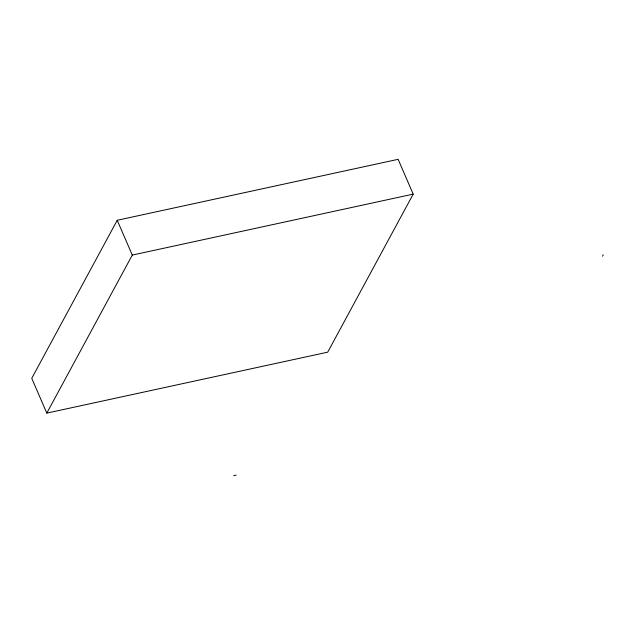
<?xml version="1.0" encoding="UTF-8"?>
<svg xmlns="http://www.w3.org/2000/svg" width="635" height="635" viewBox="0 0 635 635"><rect width="100%" height="100%" fill="white"/><g stroke="black" fill="none" stroke-linecap="round" stroke-linejoin="round"><path stroke-width="0.95" d="M117.229 220.274L31.75 378.309L46.807 413.115L327.708 352.171L413.187 194.135L398.129 159.329L117.229 220.274L132.294 255.079L46.807 413.115M602.512 256.159L603.25 254.794M132.294 255.079L413.187 194.135M233.704 475.671L236.133 475.139"/></g></svg>
